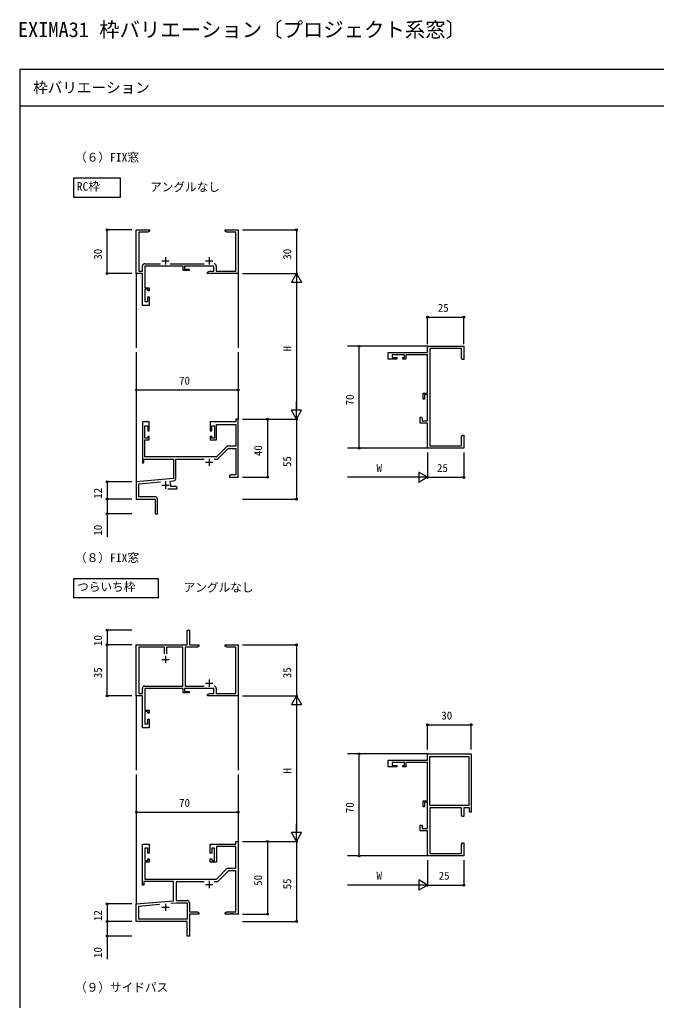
# Model space of a CAD drawing. Units: millimetres, scale not verified. Extents: x -437 to 438, y -681 to 679.
# Drawn here: x -437 to 0, y 5 to 679 of the extents above; entities that cross this region are included whole.
import ezdxf
from ezdxf.enums import TextEntityAlignment as Align

# ---------------------------------------------------------------- set-up
doc = ezdxf.new("R2010")
doc.units = ezdxf.units.MM
doc.header["$LTSCALE"] = 4
for name, color, linetype in [('0-1_USER1', 3, 'Continuous'), ('0-2_YKK_11', 7, 'Continuous'), ('0-3_YKK_12', 2, 'Continuous'), ('0-4_YKK_D', 6, 'Continuous'), ('0-5_YKK_ZWAK', 7, 'Continuous')]:
    doc.layers.add(name, color=color, linetype=linetype)
doc.styles.add('ＭＳ ゴシック', font='')
doc.styles.get('ＭＳ ゴシック').set_extended_font_data('MS Gothic')

msp = doc.modelspace()

# ---------------------------------------------------------------- linework, layer by layer
at = {"layer": '0-1_USER1'}
for points in [[(-399.8, 569.777), (-367.8, 569.777), (-367.8, 556.42), (-399.8, 556.42)], [(-399.8, 294.777), (-341.8, 294.777), (-341.8, 281.42), (-399.8, 281.42)]]:
    msp.add_lwpolyline(points, close=True, dxfattribs=at)
at = {"layer": '0-2_YKK_11'}
for p, q in [((-339.3, 512.9), (-334.3, 512.9)), ((-336.8, 515.4), (-336.8, 510.4)), ((-309.3, 512.9), (-304.3, 512.9)), ((-306.8, 515.4), (-306.8, 510.4)), ((-351, 510.83), (-340.15, 510.83)), ((-333.45, 510.83), (-310.15, 510.83)), ((-309.3, 374.5), (-304.3, 374.5)), ((-306.8, 377), (-306.8, 372)), ((-303.45, 376.57), (-301.788, 376.57)), ((-339.3, 358.9), (-334.3, 358.9)), ((-336.8, 361.4), (-336.8, 356.4)), ((-339.3, 239.2), (-334.3, 239.2)), ((-336.8, 241.7), (-336.8, 236.7)), ((-309.3, 222.9), (-304.3, 222.9)), ((-306.8, 225.4), (-306.8, 220.4)), ((-309.3, 84.5), (-304.3, 84.5)), ((-306.8, 87), (-306.8, 82)), ((-301.717, 86.4), (-303.375, 86.4)), ((-339.3, 68.9), (-334.3, 68.9)), ((-336.8, 71.4), (-336.8, 66.4))]:
    msp.add_line(p, q, dxfattribs=at)
for points in [[(-348, 482.2), (-352.6, 482.2), (-352.6, 504.2), (-356.8, 504.2), (-356.8, 534.2), (-347.8, 534.2), (-347.8, 533.2), (-348.891, 532.57), (-355.17, 532.57), (-355.17, 505.83), (-352.6, 505.83), (-352.6, 509.23)], [(-301.87, 509.23), (-301.87, 505.83), (-288.43, 505.83), (-288.43, 532.57), (-294.709, 532.57), (-295.8, 533.2), (-295.8, 534.2), (-292.258, 534.2), (-292.075, 534.08), (-291.525, 534.08), (-291.342, 534.2), (-291.258, 534.2), (-291.075, 534.08), (-290.525, 534.08), (-290.342, 534.2), (-286.8, 534.2), (-286.8, 504.2), (-308, 504.2), (-308, 505), (-306.562, 505.83), (-303.5, 505.83), (-303.5, 509.2), (-323.7, 509.2), (-323.7, 507.2), (-320.5, 507.2), (-320.5, 506.2), (-324.7, 506.2), (-324.7, 509.2), (-350.97, 509.2), (-350.97, 494.4), (-348, 494.4), (-348, 492.2), (-349, 492.2), (-349, 493.4), (-350.97, 493.4), (-350.97, 484.9), (-349, 484.9), (-349, 488.2), (-348, 488.2), (-348, 482.2)], [(-177.8, 445.4), (-183.8, 445.4), (-183.8, 450), (-156.8, 450), (-156.8, 454.2), (-131.8, 454.2), (-131.8, 445.2), (-132.8, 445.2), (-133.43, 446.291), (-133.43, 452.57), (-155.17, 452.57)], [(-155.17, 452.57), (-155.17, 385.83), (-133.43, 385.83), (-133.43, 392.109), (-132.8, 393.2), (-131.8, 393.2), (-131.8, 389.658), (-131.92, 389.475), (-131.92, 388.925), (-131.8, 388.742), (-131.8, 388.658), (-131.92, 388.475), (-131.92, 387.925), (-131.8, 387.742), (-131.8, 384.2), (-156.8, 384.2), (-156.8, 401.4), (-161.8, 401.4), (-161.8, 405.4), (-161, 405.4), (-160.5, 404.534), (-160.5, 403.03), (-156.8, 403.03), (-156.8, 421.1), (-158.8, 421.1), (-158.8, 417.9), (-159.8, 417.9), (-159.8, 422.1), (-156.8, 422.1), (-156.8, 448.37), (-171.6, 448.37), (-171.6, 445.4), (-173.8, 445.4), (-173.8, 446.4), (-172.6, 446.4), (-172.6, 448.37), (-181.1, 448.37), (-181.1, 446.4), (-177.8, 446.4), (-177.8, 445.4)], [(-300.656, 377.039), (-293.625, 384.07), (-288.43, 384.07), (-288.43, 365.83), (-291.709, 365.83), (-292.8, 365.2), (-292.8, 364.2), (-290.758, 364.2), (-290.575, 364.32), (-290.025, 364.32), (-289.842, 364.2), (-289.758, 364.2), (-289.575, 364.32), (-289.025, 364.32), (-288.842, 364.2), (-286.8, 364.2), (-286.8, 404.2), (-288.43, 404.2), (-288.43, 402.2), (-306, 402.2), (-306, 396.2), (-305, 396.2), (-305, 399.5), (-303, 399.5), (-303, 391), (-305, 391), (-305, 392.2), (-306, 392.2), (-306, 390), (-301.8, 390), (-301.8, 400.57), (-288.43, 400.57), (-288.43, 385.7), (-293.637, 385.7)], [(-294.769, 385.231), (-301.8, 378.2), (-350.97, 378.2), (-350.97, 390), (-348, 390), (-348, 392.2), (-349, 392.2), (-349, 391), (-350.97, 391), (-350.97, 399.5), (-349, 399.5), (-349, 396.2), (-348, 396.2), (-348, 402.2), (-352.6, 402.2), (-352.6, 374.2), (-351.6, 374.2), (-351.6, 376.57), (-331.3, 376.57), (-331.3, 363.431), (-356.8, 361.2), (-356.8, 349.2), (-343.8, 349.2), (-343.8, 344.658), (-343.68, 344.475), (-343.68, 343.925), (-343.8, 343.742), (-343.8, 339.2), (-342.3, 339.2), (-342.3, 349.23)], [(-329.67, 363.403), (-329.67, 376.57), (-310.15, 376.57)], [(-343.9, 350.83), (-355.17, 350.83), (-355.17, 359.706), (-340.17, 361.019)], [(-335.15, 356.2), (-328.8, 356.2), (-328.8, 357.2), (-329.891, 357.83), (-333.1, 357.83), (-333.1, 358.9)], [(-333.661, 360.859), (-333.28, 361.621), (-331.131, 361.81)], [(-348, 192.2), (-352.6, 192.2), (-352.6, 214.2), (-356.8, 214.2), (-356.8, 249.2), (-321.8, 249.2), (-321.8, 259.2), (-320.3, 259.2), (-320.3, 249.2), (-313.8, 249.2), (-313.8, 248.2), (-314.891, 247.57), (-323.27, 247.57), (-323.27, 220.83), (-310.15, 220.83)], [(-337.45, 242.9), (-337.45, 247.57), (-355.17, 247.57), (-355.17, 215.83), (-352.6, 215.83), (-352.6, 219.23)], [(-351, 220.83), (-324.9, 220.83), (-324.9, 247.57), (-336.15, 247.57), (-336.15, 242.9)], [(-301.87, 219.23), (-301.87, 215.83), (-288.43, 215.83), (-288.43, 247.57), (-294.709, 247.57), (-295.8, 248.2), (-295.8, 249.2), (-292.258, 249.2), (-292.075, 249.08), (-291.525, 249.08), (-291.342, 249.2), (-291.258, 249.2), (-291.075, 249.08), (-290.525, 249.08), (-290.342, 249.2), (-286.8, 249.2), (-286.8, 214.2), (-308, 214.2), (-308, 215), (-306.562, 215.83), (-303.5, 215.83), (-303.5, 219.2), (-323.7, 219.2), (-323.7, 217.2), (-320.5, 217.2), (-320.5, 216.2), (-324.7, 216.2), (-324.7, 219.2), (-350.97, 219.2), (-350.97, 204.4), (-348, 204.4), (-348, 202.2), (-349, 202.2), (-349, 203.4), (-350.97, 203.4), (-350.97, 194.9), (-349, 194.9), (-349, 198.2), (-348, 198.2), (-348, 192.2)], [(-171.6, 168.37), (-171.6, 165.4), (-173.8, 165.4), (-173.8, 166.4), (-172.6, 166.4), (-172.6, 168.37), (-181.1, 168.37), (-181.1, 166.4), (-177.8, 166.4), (-177.8, 165.4), (-183.8, 165.4), (-183.8, 170), (-156.8, 170), (-156.8, 174.2), (-126.8, 174.2)], [(-126.8, 174.2), (-126.8, 134.2), (-128.1, 134.2), (-128.1, 137.2), (-131.8, 137.2), (-131.8, 131.2), (-132.8, 131.2), (-133.43, 132.291), (-133.43, 137.2), (-155.17, 137.2), (-155.17, 105.83), (-133.43, 105.83), (-133.43, 112.109), (-132.8, 113.2), (-131.8, 113.2), (-131.8, 109.658), (-131.92, 109.475), (-131.92, 108.925), (-131.8, 108.742), (-131.8, 108.658), (-131.92, 108.475), (-131.92, 107.925), (-131.8, 107.742), (-131.8, 104.2), (-156.8, 104.2), (-156.8, 121.4), (-161.8, 121.4), (-161.8, 125.4), (-161, 125.4), (-160.5, 124.534), (-160.5, 123.03), (-156.8, 123.03), (-156.8, 141.1), (-158.8, 141.1), (-158.8, 137.9), (-159.8, 137.9), (-159.8, 142.1), (-156.8, 142.1), (-156.8, 168.37), (-171.6, 168.37)], [(-320.3, 72), (-320.3, 65.83), (-314.891, 65.83), (-313.8, 65.2), (-313.8, 64.2), (-320.3, 64.2), (-320.3, 49.2), (-321.8, 49.2), (-321.8, 53.742), (-321.68, 53.925), (-321.68, 54.475), (-321.8, 54.658), (-321.8, 59.2), (-356.8, 59.2), (-356.8, 71.2), (-331.3, 73.431), (-331.3, 86.57), (-351.6, 86.57), (-351.6, 84.2), (-352.6, 84.2), (-352.6, 112.2), (-348, 112.2), (-348, 106.2), (-349, 106.2), (-349, 109.5), (-350.97, 109.5), (-350.97, 101), (-349, 101), (-349, 102.2), (-348, 102.2), (-348, 100), (-350.97, 100), (-350.97, 88.2), (-301.8, 88.2), (-294.769, 95.231)], [(-293.637, 95.7), (-288.43, 95.7), (-288.43, 110.57), (-301.8, 110.57), (-301.8, 100), (-306, 100), (-306, 102.2), (-305, 102.2), (-305, 101), (-303, 101), (-303, 109.5), (-305, 109.5), (-305, 106.2), (-306, 106.2), (-306, 112.2), (-288.43, 112.2), (-288.43, 114.2), (-286.8, 114.2), (-286.8, 64.2), (-290.342, 64.2), (-290.525, 64.32), (-291.075, 64.32), (-291.258, 64.2), (-291.342, 64.2), (-291.525, 64.32), (-292.075, 64.32), (-292.258, 64.2), (-295.8, 64.2), (-295.8, 65.2), (-294.709, 65.83), (-288.43, 65.83), (-288.43, 93.9), (-293.554, 93.9), (-300.586, 86.869)], [(-310.225, 86.4), (-329.5, 86.4), (-329.5, 73.6), (-321.9, 73.6)], [(-333.066, 71.64), (-329.297, 71.97), (-321.93, 71.97), (-321.93, 60.83), (-355.17, 60.83), (-355.17, 69.706), (-340.953, 70.95)]]:
    msp.add_lwpolyline(points, dxfattribs=at)
msp.add_lwpolyline([(-128.43, 172.57), (-128.43, 138.83), (-155.17, 138.83), (-155.17, 172.57)], close=True, dxfattribs=at)
for centre, radius, start, end in [((-351, 509.23), 1.6, 90.00001, 179.99999), ((-303.47, 509.23), 1.6, 359.99998, 89.44499), ((-293.637, 384.1), 1.6, 90, 134.99999), ((-301.788, 378.17), 1.6, 270, 314.99999), ((-336.8, 358.9), 3.7, 0, 31.96331), ((-331.27, 363.403), 1.6, 275, 0.00001), ((-343.9, 349.23), 1.6, 0.00001, 89.99999), ((-351, 219.23), 1.6, 90.00001, 179.99999), ((-303.47, 219.23), 1.6, 359.99998, 89.44499), ((-293.637, 94.1), 1.6, 90, 134.99999), ((-301.717, 88), 1.6, 270, 314.99999), ((-321.9, 72), 1.6, 0.00001, 89.99999)]:
    msp.add_arc(centre, radius, start, end, dxfattribs=at)
at = {"layer": '0-3_YKK_12'}
for p, q in [((-356.8, 504.5), (-356.8, 453.2)), ((-286.8, 504.5), (-286.8, 453.2)), ((-156.5, 454.2), (-211.8, 454.2)), ((-356.8, 450.2), (-356.8, 360.925)), ((-286.8, 450.2), (-286.8, 403.9)), ((-156.5, 384.2), (-211.8, 384.2)), ((-356.8, 214.5), (-356.8, 163.2)), ((-286.8, 214.5), (-286.8, 163.2)), ((-156.8, 174.2), (-211.8, 174.2)), ((-356.8, 160.2), (-356.8, 70.925)), ((-286.8, 160.2), (-286.8, 113.9)), ((-156.8, 104.2), (-211.8, 104.2))]:
    msp.add_line(p, q, dxfattribs=at)
at = {"layer": '0-4_YKK_D'}
for p, q in [((-359.8, 534.2), (-377.8, 534.2)), ((-376.8, 504.2), (-376.8, 534.2)), ((-283.8, 534.2), (-245.8, 534.2)), ((-246.8, 534.2), (-246.8, 504.2)), ((-359.8, 504.2), (-377.8, 504.2)), ((-283.8, 504.2), (-245.8, 504.2)), ((-283.8, 504.2), (-245.8, 504.2)), ((-246.8, 504.2), (-250.3, 498.138)), ((-246.8, 504.2), (-243.3, 498.138)), ((-246.8, 504.2), (-246.8, 492.076)), ((-250.3, 498.138), (-243.3, 498.138)), ((-246.8, 497.2), (-246.8, 411.2)), ((-156.8, 455.57), (-156.8, 475.2)), ((-156.8, 474.2), (-131.8, 474.2)), ((-131.8, 455.57), (-131.8, 475.2)), ((-203.8, 384.2), (-203.8, 454.2)), ((-356.8, 424.2), (-286.8, 424.2)), ((-246.8, 404.2), (-246.8, 416.324)), ((-283.8, 404.2), (-245.8, 404.2)), ((-283.8, 404.2), (-245.8, 404.2)), ((-283.8, 404.2), (-265.8, 404.2)), ((-266.8, 404.2), (-266.8, 364.2)), ((-246.8, 404.2), (-250.3, 410.262)), ((-243.3, 410.262), (-250.3, 410.262)), ((-246.8, 404.2), (-243.3, 410.262)), ((-246.8, 404.2), (-246.8, 349.2)), ((-156.8, 381.2), (-156.8, 363.2)), ((-156.8, 381.2), (-156.8, 363.2)), ((-131.8, 381.2), (-131.8, 363.2)), ((-283.8, 364.2), (-265.8, 364.2)), ((-163.8, 364.2), (-211.8, 364.2)), ((-156.8, 364.2), (-168.924, 364.2)), ((-156.8, 364.2), (-162.862, 367.7)), ((-162.862, 367.7), (-162.862, 360.7)), ((-156.8, 364.2), (-162.862, 360.7)), ((-156.8, 364.2), (-131.8, 364.2)), ((-359.8, 361.2), (-377.8, 361.2)), ((-376.8, 361.2), (-376.8, 349.2)), ((-359.8, 349.2), (-377.8, 349.2)), ((-359.8, 349.2), (-377.8, 349.2)), ((-283.8, 349.2), (-245.8, 349.2)), ((-359.8, 339.2), (-377.8, 339.2)), ((-359.8, 259.2), (-377.8, 259.2)), ((-376.8, 259.2), (-376.8, 249.2)), ((-359.8, 249.2), (-377.8, 249.2)), ((-359.8, 249.2), (-377.8, 249.2)), ((-376.8, 214.2), (-376.8, 249.2)), ((-283.8, 249.2), (-245.8, 249.2)), ((-246.8, 249.2), (-246.8, 214.2)), ((-359.8, 214.2), (-377.8, 214.2)), ((-283.8, 214.2), (-245.8, 214.2)), ((-283.8, 214.2), (-245.8, 214.2)), ((-246.8, 214.2), (-250.3, 208.138)), ((-246.8, 214.2), (-243.3, 208.138)), ((-246.8, 214.2), (-246.8, 202.076)), ((-250.3, 208.138), (-243.3, 208.138)), ((-246.8, 207.2), (-246.8, 121.2)), ((-156.8, 177.2), (-156.8, 195.2)), ((-156.8, 194.2), (-126.8, 194.2)), ((-126.8, 177.2), (-126.8, 195.2)), ((-203.8, 104.2), (-203.8, 174.2)), ((-356.8, 134.2), (-286.8, 134.2)), ((-246.8, 114.2), (-246.8, 126.324)), ((-246.8, 114.2), (-250.3, 120.262)), ((-243.3, 120.262), (-250.3, 120.262)), ((-246.8, 114.2), (-243.3, 120.262)), ((-283.8, 114.2), (-245.8, 114.2)), ((-283.8, 114.2), (-245.8, 114.2)), ((-283.8, 114.2), (-265.8, 114.2)), ((-266.8, 114.2), (-266.8, 64.2)), ((-246.8, 114.2), (-246.8, 59.2)), ((-156.8, 101.2), (-156.8, 83.2)), ((-156.8, 101.2), (-156.8, 83.2)), ((-131.8, 101.2), (-131.8, 83.2)), ((-156.8, 84.2), (-162.862, 87.7)), ((-162.862, 87.7), (-162.862, 80.7)), ((-163.8, 84.2), (-211.8, 84.2)), ((-156.8, 84.2), (-168.924, 84.2)), ((-156.8, 84.2), (-162.862, 80.7)), ((-156.8, 84.2), (-131.8, 84.2)), ((-359.8, 71.2), (-377.8, 71.2)), ((-376.8, 71.2), (-376.8, 59.2)), ((-283.8, 64.2), (-265.8, 64.2)), ((-359.8, 59.2), (-377.8, 59.2)), ((-359.8, 59.2), (-377.8, 59.2)), ((-283.8, 59.2), (-245.8, 59.2)), ((-359.8, 49.2), (-377.8, 49.2))]:
    msp.add_line(p, q, dxfattribs=at)
for points in [[(-376.8, 349.2), (-376.8, 339.2), (-376.8, 323.275)], [(-376.8, 59.2), (-376.8, 49.2), (-376.8, 33.275)]]:
    msp.add_lwpolyline(points, dxfattribs=at)
for centre in [(-376.8, 534.2), (-246.8, 534.2), (-376.8, 504.2), (-156.8, 474.2), (-131.8, 474.2), (-203.8, 454.2), (-356.8, 424.2), (-286.8, 424.2), (-266.8, 404.2), (-203.8, 384.2), (-266.8, 364.2), (-131.8, 364.2), (-376.8, 361.2), (-376.8, 349.2), (-376.8, 349.2), (-246.8, 349.2), (-376.8, 339.2), (-376.8, 259.2), (-376.8, 249.2), (-376.8, 249.2), (-246.8, 249.2), (-376.8, 214.2), (-156.8, 194.2), (-126.8, 194.2), (-203.8, 174.2), (-356.8, 134.2), (-286.8, 134.2), (-266.8, 114.2), (-203.8, 104.2), (-131.8, 84.2), (-376.8, 71.2), (-266.8, 64.2), (-376.8, 59.2), (-376.8, 59.2), (-246.8, 59.2), (-376.8, 49.2)]:
    msp.add_circle(centre, 0.637, dxfattribs=at)
at = {"layer": '0-5_YKK_ZWAK'}
for p, q in [((-436.8, 644.2), (-436.8, -680.8)), ((438.2, 644.2), (-436.8, 644.2)), ((438.2, 619.2), (-436.8, 619.2))]:
    msp.add_line(p, q, dxfattribs=at)

# ---------------------------------------------------------------- texts
at = {"layer": '0-1_USER1', "style": 'ＭＳ ゴシック'}
for s, height, p in [('EXIMA31 枠バリエーション〔プロジェクト系窓〕', 10.26, (-438.152, 663.444)), ('枠バリエーション', 7.331, (-427.595, 625.973)), ('（６）FIX窓', 5.865, (-398.891, 579.245)), ('RC枠', 5.865, (-397.755, 559.291)), ('RC枠', 5.865, (-397.755, 559.291)), ('アングルなし', 5.865, (-347.345, 558.836)), ('（８）FIX窓', 5.865, (-398.891, 304.245)), ('つらいち枠', 5.865, (-397.436, 284.291)), ('アングルなし', 5.865, (-324.345, 283.836)), ('（９）サイドパス', 5.865, (-398.891, 9.2))]:
    msp.add_text(s, height=height, dxfattribs=at).set_placement(p, align=Align.BOTTOM_LEFT)
at = {"layer": '0-4_YKK_D', "style": 'ＭＳ ゴシック'}
for s, p in [('30', (-378.8, 513.66)), ('30', (-248.8, 513.66)), ('H', (-248.8, 450.706)), ('70', (-205.8, 413.575)), ('40', (-268.8, 378.745)), ('55', (-248.8, 371.245)), ('12', (-378.8, 349.447)), ('10', (-378.8, 324.124)), ('10', (-378.8, 248.362)), ('35', (-378.8, 226.245)), ('35', (-248.8, 226.245)), ('H', (-248.8, 160.706)), ('70', (-205.8, 133.575)), ('50', (-268.8, 83.66)), ('55', (-248.8, 81.245)), ('12', (-378.8, 59.447)), ('10', (-378.8, 34.124))]:
    msp.add_text(s, height=5.499, rotation=90, dxfattribs=at).set_placement(p, align=Align.BOTTOM_LEFT)
for s, p in [('25', (-149.755, 476.2)), ('70', (-327.425, 426.2)), ('W', (-191.848, 366.2)), ('25', (-150.324, 366.2)), ('30', (-147.34, 196.2)), ('70', (-327.425, 136.2)), ('W', (-191.848, 86.2)), ('25', (-149.144, 86.2))]:
    msp.add_text(s, height=5.499, dxfattribs=at).set_placement(p, align=Align.BOTTOM_LEFT)

doc.saveas('drawing.dxf')
